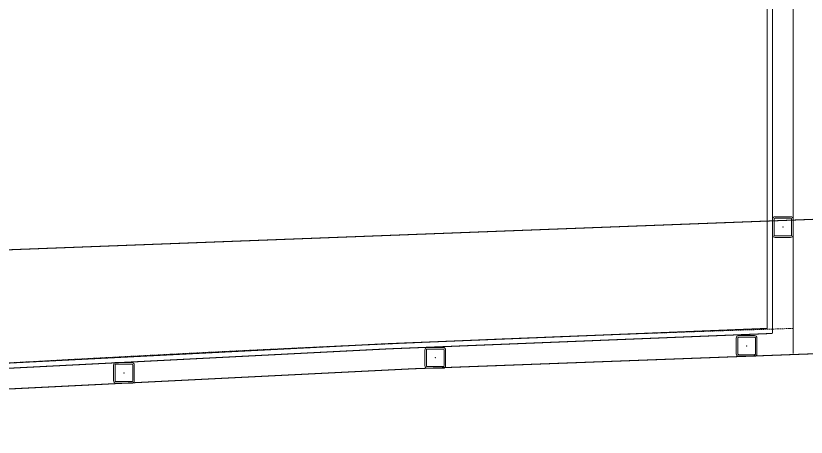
# Model space of a CAD drawing. Extents: x -1457 to 23780, y -2071 to 4205.
# Drawn here: x 10322.7 to 10475, y 2025.6 to 2106.7 of the extents above; entities that cross this region are included whole.
import ezdxf

# ---------------------------------------------------------------- set-up
doc = ezdxf.new("R2010")
doc.units = 0
doc.header["$MEASUREMENT"] = 0
doc.linetypes.add('HIDDEN', pattern=[0.375, 0.25, -0.125])
doc.layers.get('0').update_dxf_attribs({"color": 9, "lineweight": 9})
doc.layers.add('M-TEFRIS2-015', color=129, linetype='Continuous', lineweight=9)

# ---------------------------------------------------------------- blocks, each defined once
blk = doc.blocks.new('Prf-40x40')
for points in [[(1.5, -2), (-1.5, -2, -0.414214), (-2, -1.5), (-2, 1.5, -0.414214), (-1.5, 2), (1.5, 2, -0.414214), (2, 1.5), (2, -1.5, -0.414214)], [(1.5, -1.7), (-1.5, -1.7, -0.414214), (-1.7, -1.5), (-1.7, 1.5, -0.414214), (-1.5, 1.7), (1.5, 1.7, -0.414214), (1.7, 1.5), (1.7, -1.5, -0.414214)]]:
    blk.add_lwpolyline(points, format="xyb", close=True)
blk.add_point((0, 0))

msp = doc.modelspace()

# ---------------------------------------------------------------- linework, layer by layer
at = {"layer": 'M-TEFRIS2-015', "linetype": 'HIDDEN', "lineweight": 0}
msp.add_line((10472.5, 2230), (10472.5, 2046.51), dxfattribs=at)
at = {"layer": 'M-TEFRIS2-015', "linetype": 'HIDDEN', "lineweight": 0, "const_width": 0.2}
for points in [[(10247.5, 2035.27, -0.008074), (10467.5, 2046.51), (10467.5, 2230), (10412.5, 2230), (10412.5, 2240), (10472.5, 2240), (10472.5, 2253), (10482.5, 2253), (10482.5, 2230), (10482.5, 2230), (10482.5, 2046.82, -0.008933), (10705.5, 2049.58, -0.008933)], [(10246.5, 2034.2, -0.008166), (10468.5, 2045.54), (10468.5, 2231), (10413.5, 2231), (10413.5, 2239), (10473.5, 2239), (10473.5, 2252), (10481.5, 2252), (10481.5, 2230), (10481.5, 2045.79, -0.008974), (10705.5, 2048.58, -0.008974)], [(7129.5, 979.76, -0.152644), (10705.5, 2076.19, -0.10573)], [(10242.5, 2029.91, -0.009432), (10477.5, 2041.66, -0.009196), (10705.5, 2044.57, -0.009229)]]:
    msp.add_lwpolyline(points, format="xyb", dxfattribs=at)
msp.add_lwpolyline([(10472.5, 2230.5), (10472.5, 2041.66)], dxfattribs=at)
at = {"layer": 'M-TEFRIS2-015', "linetype": 'HIDDEN', "lineweight": 0}
msp.add_arc((10671.39, -4192.32), 6242, 91.825919, 93.893898, dxfattribs=at)

# ---------------------------------------------------------------- block references
at = {"layer": 'M-TEFRIS2-015', "linetype": 'HIDDEN', "lineweight": 0, "xscale": -1, "rotation": 90}
msp.add_blockref('Prf-40x40', (10470.5, 2066.02), dxfattribs=at)
at = {"layer": 'M-TEFRIS2-015', "linetype": 'HIDDEN', "lineweight": 0, "xscale": -1}
for p in [(10463.52, 2043.14), (10403.52, 2040.84), (10343.52, 2037.95)]:
    msp.add_blockref('Prf-40x40', p, dxfattribs=at)

doc.saveas('drawing.dxf')
